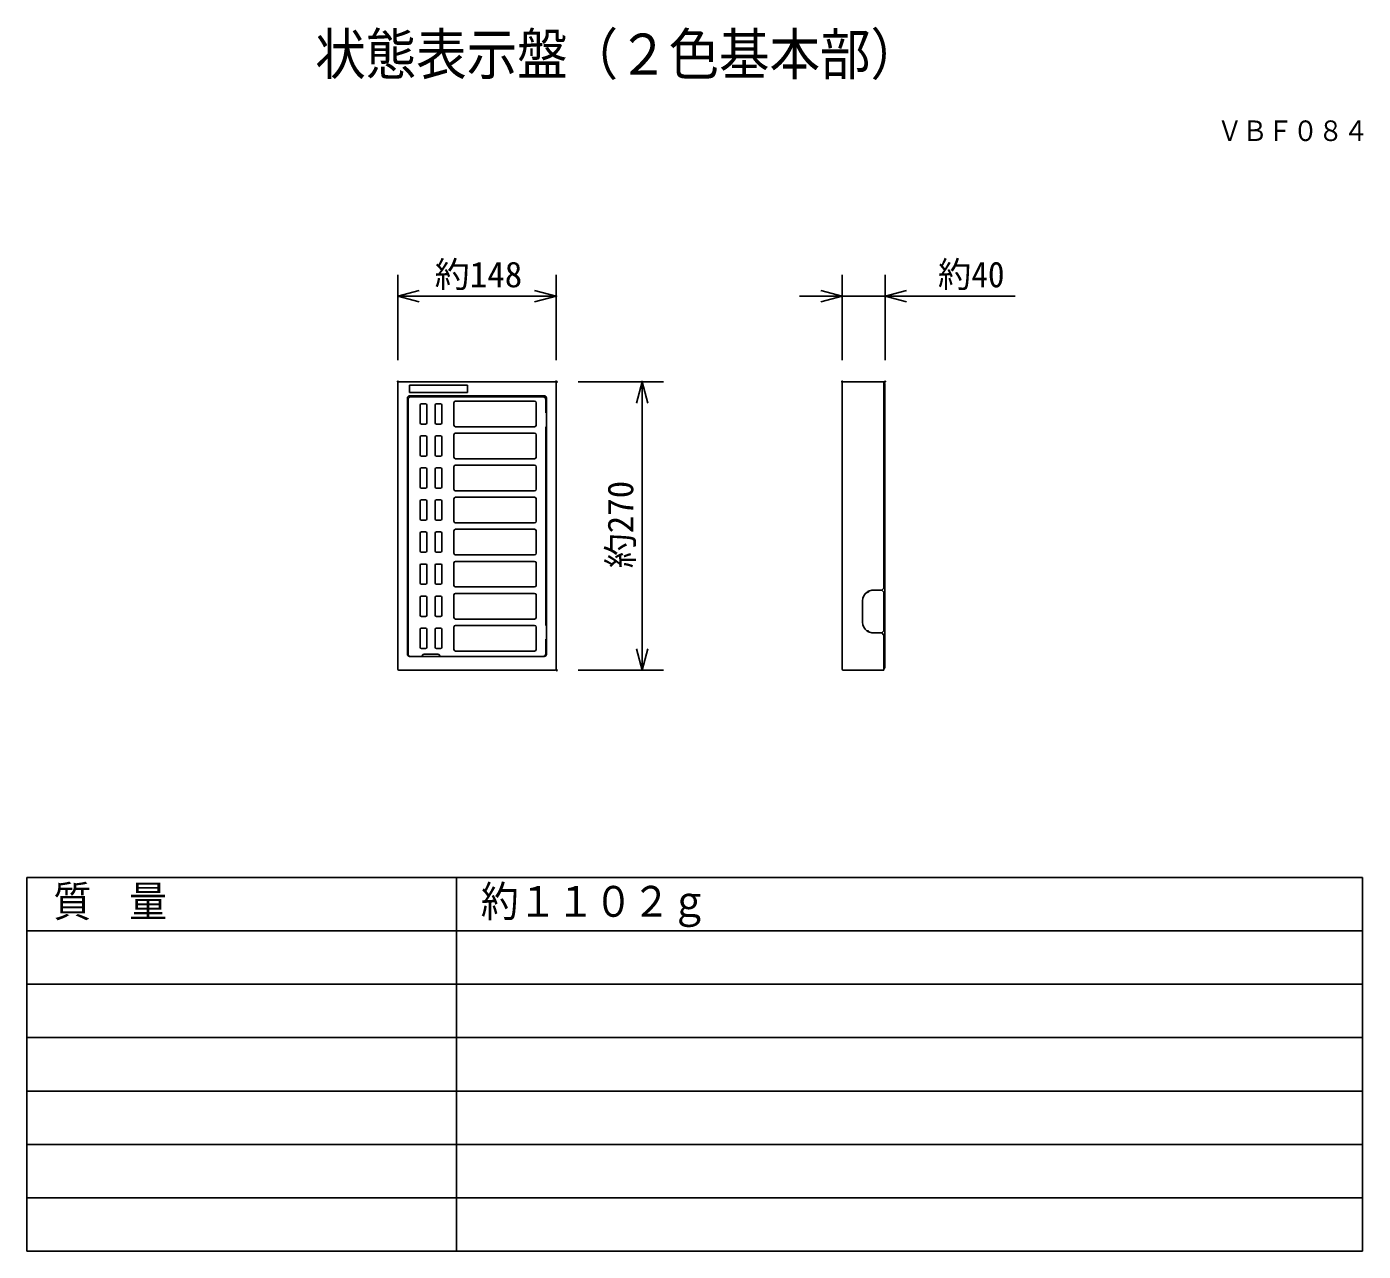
# Model space of a CAD drawing. Units: millimetres, scale not verified. Extents: x -62 to 63, y -57 to 58.
import ezdxf
from ezdxf.enums import TextEntityAlignment as Align

# ---------------------------------------------------------------- set-up
doc = ezdxf.new("R2010")
doc.units = ezdxf.units.MM
doc.header["$LTSCALE"] = 0.191441
doc.header["$PDMODE"] = 32
doc.header["$PDSIZE"] = 0.0957
for name, color, linetype in [('0-0_MOJI1', 2, 'Continuous'), ('0-1_GAIKEI', 1, 'Continuous'), ('0-2_TOUROKU', 3, 'Continuous'), ('0-3_WAKU', 7, 'Continuous')]:
    doc.layers.add(name, color=color, linetype=linetype)
doc.styles.add('ＭＳ ゴシック', font='')
doc.styles.get('ＭＳ ゴシック').set_extended_font_data('MS Gothic')

# ---------------------------------------------------------------- blocks, each defined once
blk = doc.blocks.new('_OPEN30')
at = {"layer": '0-2_TOUROKU', "color": 7}
blk.add_line((0, 0), (-1, 0), dxfattribs=at)
blk.add_lwpolyline([(-1, 0.26795), (0, 0), (-1, -0.26795)], dxfattribs=at)

msp = doc.modelspace()

# ---------------------------------------------------------------- linework, layer by layer
at = {"layer": '0-1_GAIKEI', "color": 3}
for p, q in [((13.8091, 26.5447), (13.8091, 34.5447)), ((17.8297, 26.5447), (17.8297, 34.5447)), ((11.8091, 32.5447), (9.8091, 32.5447)), ((13.8091, 32.5447), (17.8297, 32.5447)), ((19.8297, 32.5447), (29.9963, 32.5447))]:
    msp.add_line(p, q, dxfattribs=at)
at = {"layer": '0-1_GAIKEI', "color": 7}
for p, q in [((-27.7668, 24.4233), (-27.7668, -2.3767)), ((-13.0668, 24.5233), (-27.6668, 24.5233)), ((-12.9668, -2.3767), (-12.9668, 24.4233)), ((13.8091, 24.4233), (13.8091, -2.3767)), ((17.7091, 24.5233), (13.9091, 24.5233)), ((17.7091, 5.2233), (17.7091, 24.5233)), ((17.5091, 5.0233), (17.7091, 5.2233)), ((17.7091, 4.8233), (17.5091, 5.0233)), ((17.7091, 1.2233), (17.7091, 4.8233)), ((17.7091, -2.4767), (17.7091, 0.8233)), ((-27.6668, -2.4767), (-13.0668, -2.4767)), ((13.9091, -2.4767), (17.7091, -2.4767))]:
    msp.add_line(p, q, dxfattribs=at)
at = {"layer": '0-1_GAIKEI'}
for p, q in [((-26.6668, 24.2233), (-21.2668, 24.2233)), ((-26.6668, 23.5233), (-26.6668, 24.2233)), ((-21.2668, 24.2233), (-21.2668, 23.5233)), ((-26.8668, 23.0233), (-26.8668, -0.9767)), ((-26.8668, 23.0233), (-26.8668, -0.9767)), ((-26.8168, -0.9267), (-26.8168, 22.8733)), ((-21.2668, 23.5233), (-26.6668, 23.5233)), ((-14.0668, 23.2233), (-26.6668, 23.2233)), ((-14.0668, 23.2233), (-26.6668, 23.2233)), ((-14.1668, 23.1233), (-26.5668, 23.1233)), ((-22.5168, 22.5733), (-22.5168, 20.4733)), ((-14.9668, 22.7233), (-22.3668, 22.7233)), ((-14.8168, 20.4733), (-14.8168, 22.5733)), ((-13.9168, 22.8733), (-13.9168, 21.6233)), ((17.8091, -1.6067), (17.8091, 23.7233)), ((-25.6668, 20.6733), (-25.6668, 22.3733)), ((-25.1668, 22.4733), (-25.5668, 22.4733)), ((-25.0668, 20.6733), (-25.0668, 22.3733)), ((-24.2668, 20.6733), (-24.2668, 22.3733)), ((-23.7668, 22.4733), (-24.1668, 22.4733)), ((-23.6668, 20.6733), (-23.6668, 22.3733)), ((-13.8668, 20.3233), (-13.8668, 21.6233)), ((-25.1668, 20.5733), (-25.5668, 20.5733)), ((-23.7668, 20.5733), (-24.1668, 20.5733)), ((-22.3668, 20.3233), (-14.9668, 20.3233)), ((-13.9168, 20.3233), (-13.9168, 1.7233)), ((-13.8668, 20.3233), (-13.9168, 20.3233)), ((-13.8668, 1.7233), (-13.8668, 20.3233)), ((-25.6668, 17.6733), (-25.6668, 19.3733)), ((-25.1668, 19.4733), (-25.5668, 19.4733)), ((-25.0668, 17.6733), (-25.0668, 19.3733)), ((-24.2668, 17.6733), (-24.2668, 19.3733)), ((-23.7668, 19.4733), (-24.1668, 19.4733)), ((-23.6668, 17.6733), (-23.6668, 19.3733)), ((-22.5168, 19.5733), (-22.5168, 17.4733)), ((-14.9668, 19.7233), (-22.3668, 19.7233)), ((-14.8168, 17.4733), (-14.8168, 19.5733)), ((-25.1668, 17.5733), (-25.5668, 17.5733)), ((-23.7668, 17.5733), (-24.1668, 17.5733)), ((-25.6668, 14.6733), (-25.6668, 16.3733)), ((-25.1668, 16.4733), (-25.5668, 16.4733)), ((-25.0668, 14.6733), (-25.0668, 16.3733)), ((-24.2668, 14.6733), (-24.2668, 16.3733)), ((-23.7668, 16.4733), (-24.1668, 16.4733)), ((-23.6668, 14.6733), (-23.6668, 16.3733)), ((-22.5168, 16.5733), (-22.5168, 14.4733)), ((-22.3668, 17.3233), (-14.9668, 17.3233)), ((-14.9668, 16.7233), (-22.3668, 16.7233)), ((-14.8168, 14.4733), (-14.8168, 16.5733)), ((-25.1668, 14.5733), (-25.5668, 14.5733)), ((-23.7668, 14.5733), (-24.1668, 14.5733)), ((-22.3668, 14.3233), (-14.9668, 14.3233)), ((-25.6668, 11.6733), (-25.6668, 13.3733)), ((-25.1668, 13.4733), (-25.5668, 13.4733)), ((-25.0668, 11.6733), (-25.0668, 13.3733)), ((-24.2668, 11.6733), (-24.2668, 13.3733)), ((-23.7668, 13.4733), (-24.1668, 13.4733)), ((-23.6668, 11.6733), (-23.6668, 13.3733)), ((-22.5168, 13.5733), (-22.5168, 11.4733)), ((-14.9668, 13.7233), (-22.3668, 13.7233)), ((-14.8168, 11.4733), (-14.8168, 13.5733)), ((-25.1668, 11.5733), (-25.5668, 11.5733)), ((-23.7668, 11.5733), (-24.1668, 11.5733)), ((-22.3668, 11.3233), (-14.9668, 11.3233)), ((-25.6668, 8.6733), (-25.6668, 10.3733)), ((-25.1668, 10.4733), (-25.5668, 10.4733)), ((-25.0668, 8.6733), (-25.0668, 10.3733)), ((-24.2668, 8.6733), (-24.2668, 10.3733)), ((-23.7668, 10.4733), (-24.1668, 10.4733)), ((-23.6668, 8.6733), (-23.6668, 10.3733)), ((-22.5168, 10.5733), (-22.5168, 8.4733)), ((-14.9668, 10.7233), (-22.3668, 10.7233)), ((-14.8168, 8.4733), (-14.8168, 10.5733)), ((-25.1668, 8.5733), (-25.5668, 8.5733)), ((-23.7668, 8.5733), (-24.1668, 8.5733)), ((-22.5168, 7.5733), (-22.5168, 5.4733)), ((-22.3668, 8.3233), (-14.9668, 8.3233)), ((-14.9668, 7.7233), (-22.3668, 7.7233)), ((-14.8168, 5.4733), (-14.8168, 7.5733)), ((-25.6668, 5.6733), (-25.6668, 7.3733)), ((-25.1668, 7.4733), (-25.5668, 7.4733)), ((-25.0668, 5.6733), (-25.0668, 7.3733)), ((-24.2668, 5.6733), (-24.2668, 7.3733)), ((-23.7668, 7.4733), (-24.1668, 7.4733)), ((-23.6668, 5.6733), (-23.6668, 7.3733)), ((-25.1668, 5.5733), (-25.5668, 5.5733)), ((-23.7668, 5.5733), (-24.1668, 5.5733)), ((-22.3668, 5.3233), (-14.9668, 5.3233)), ((16.7091, 5.0233), (17.5091, 5.0233)), ((-25.6668, 2.6733), (-25.6668, 4.3733)), ((-25.1668, 4.4733), (-25.5668, 4.4733)), ((-25.0668, 2.6733), (-25.0668, 4.3733)), ((-24.2668, 2.6733), (-24.2668, 4.3733)), ((-23.7668, 4.4733), (-24.1668, 4.4733)), ((-23.6668, 2.6733), (-23.6668, 4.3733)), ((-22.5168, 4.5733), (-22.5168, 2.4733)), ((-14.9668, 4.7233), (-22.3668, 4.7233)), ((-14.8168, 2.4733), (-14.8168, 4.5733)), ((15.7091, 4.0233), (15.7091, 3.0233)), ((-25.1668, 2.5733), (-25.5668, 2.5733)), ((-23.7668, 2.5733), (-24.1668, 2.5733)), ((15.7091, 3.0233), (15.7091, 2.0233)), ((-25.6668, -0.3267), (-25.6668, 1.3733)), ((-25.1668, 1.4733), (-25.5668, 1.4733)), ((-25.0668, -0.3267), (-25.0668, 1.3733)), ((-24.2668, -0.3267), (-24.2668, 1.3733)), ((-23.7668, 1.4733), (-24.1668, 1.4733)), ((-23.6668, -0.3267), (-23.6668, 1.3733)), ((-22.5168, 1.5733), (-22.5168, -0.5267)), ((-22.3668, 2.3233), (-14.9668, 2.3233)), ((-14.9668, 1.7233), (-22.3668, 1.7233)), ((-14.8168, -0.5267), (-14.8168, 1.5733)), ((-13.9168, 1.7233), (-13.8668, 1.7233)), ((-13.9168, 0.4233), (-13.9168, -0.9267)), ((-13.8668, 0.4233), (-13.9168, 0.4233)), ((16.7091, 1.0233), (17.5091, 1.0233)), ((-26.6668, -1.1767), (-14.0668, -1.1767)), ((-26.6668, -1.1767), (-14.0668, -1.1767)), ((-26.5668, -1.1767), (-25.5668, -1.1767)), ((-25.1668, -0.4267), (-25.5668, -0.4267)), ((-25.3668, -0.9767), (-25.5668, -1.1767)), ((-23.9668, -0.9767), (-25.3668, -0.9767)), ((-23.7668, -0.4267), (-24.1668, -0.4267)), ((-23.7668, -1.1767), (-23.9668, -0.9767)), ((-23.7668, -1.1767), (-14.1668, -1.1767)), ((-22.3668, -0.6767), (-14.9668, -0.6767)), ((17.7091, -1.6067), (17.8091, -1.6067)), ((17.8091, -1.6067), (17.8091, -2.2067))]:
    msp.add_line(p, q, dxfattribs=at)
for points in [[(17.8091, 24.3233), (17.8091, 23.7233), (17.7091, 23.7233)], [(-13.9168, 21.6233), (-13.8668, 21.6233), (-13.8668, 23.0233)], [(-13.8668, -0.9767), (-13.8668, 0.4233), (-13.8668, 1.7233)]]:
    msp.add_lwpolyline(points, dxfattribs=at)
at = {"layer": '0-1_GAIKEI', "color": 7}
msp.add_lwpolyline([(17.7091, 1.2233), (17.5091, 1.0233), (17.7091, 0.8233)], dxfattribs=at)
for centre, start, end in [((-27.6668, 24.4233), 90, 180), ((-13.0668, 24.4233), 0, 90), ((13.9091, 24.4233), 90, 180), ((-27.6668, -2.3767), 180, 270), ((-13.0668, -2.3767), 270, 0), ((13.9091, -2.3767), 180, 270)]:
    msp.add_arc(centre, 0.1, start, end, dxfattribs=at)
at = {"layer": '0-1_GAIKEI'}
for centre, radius, start, end in [((17.7091, 24.3233), 0.1, 0, 90), ((-26.6668, 23.0233), 0.2, 90, 180), ((-26.6668, 23.0233), 0.2, 90, 180), ((-26.5668, 22.8733), 0.25, 90, 180), ((-22.3668, 22.5733), 0.15, 90, 180), ((-14.9668, 22.5733), 0.15, 0, 90), ((-14.1668, 22.8733), 0.25, 0, 90), ((-14.0668, 23.0233), 0.2, 0, 90), ((-14.0668, 23.0233), 0.2, 0, 90), ((-25.5668, 22.3733), 0.1, 90, 180), ((-25.1668, 22.3733), 0.1, 0, 90), ((-24.1668, 22.3733), 0.1, 90, 180), ((-23.7668, 22.3733), 0.1, 0, 90), ((-25.5668, 20.6733), 0.1, 180, 270), ((-25.1668, 20.6733), 0.1, 270, 0), ((-24.1668, 20.6733), 0.1, 180, 270), ((-23.7668, 20.6733), 0.1, 270, 0), ((-22.3668, 20.4733), 0.15, 180, 270), ((-14.9668, 20.4733), 0.15, 270, 0), ((-25.5668, 19.3733), 0.1, 90, 180), ((-25.1668, 19.3733), 0.1, 0, 90), ((-24.1668, 19.3733), 0.1, 90, 180), ((-23.7668, 19.3733), 0.1, 0, 90), ((-22.3668, 19.5733), 0.15, 90, 180), ((-14.9668, 19.5733), 0.15, 0, 90), ((-25.5668, 17.6733), 0.1, 180, 270), ((-25.1668, 17.6733), 0.1, 270, 0), ((-24.1668, 17.6733), 0.1, 180, 270), ((-23.7668, 17.6733), 0.1, 270, 0), ((-25.5668, 16.3733), 0.1, 90, 180), ((-25.1668, 16.3733), 0.1, 0, 90), ((-24.1668, 16.3733), 0.1, 90, 180), ((-23.7668, 16.3733), 0.1, 0, 90), ((-22.3668, 17.4733), 0.15, 180, 270), ((-22.3668, 16.5733), 0.15, 90, 180), ((-14.9668, 17.4733), 0.15, 270, 0), ((-14.9668, 16.5733), 0.15, 0, 90), ((-25.5668, 14.6733), 0.1, 180, 270), ((-25.1668, 14.6733), 0.1, 270, 0), ((-24.1668, 14.6733), 0.1, 180, 270), ((-23.7668, 14.6733), 0.1, 270, 0), ((-22.3668, 14.4733), 0.15, 180, 270), ((-14.9668, 14.4733), 0.15, 270, 0), ((-25.5668, 13.3733), 0.1, 90, 180), ((-25.1668, 13.3733), 0.1, 0, 90), ((-24.1668, 13.3733), 0.1, 90, 180), ((-23.7668, 13.3733), 0.1, 0, 90), ((-22.3668, 13.5733), 0.15, 90, 180), ((-14.9668, 13.5733), 0.15, 0, 90), ((-25.5668, 11.6733), 0.1, 180, 270), ((-25.1668, 11.6733), 0.1, 270, 0), ((-24.1668, 11.6733), 0.1, 180, 270), ((-23.7668, 11.6733), 0.1, 270, 0), ((-22.3668, 11.4733), 0.15, 180, 270), ((-14.9668, 11.4733), 0.15, 270, 0), ((-25.5668, 10.3733), 0.1, 90, 180), ((-25.1668, 10.3733), 0.1, 0, 90), ((-24.1668, 10.3733), 0.1, 90, 180), ((-23.7668, 10.3733), 0.1, 0, 90), ((-22.3668, 10.5733), 0.15, 90, 180), ((-14.9668, 10.5733), 0.15, 0, 90), ((-25.5668, 8.6733), 0.1, 180, 270), ((-25.1668, 8.6733), 0.1, 270, 0), ((-24.1668, 8.6733), 0.1, 180, 270), ((-23.7668, 8.6733), 0.1, 270, 0), ((-22.3668, 8.4733), 0.15, 180, 270), ((-22.3668, 7.5733), 0.15, 90, 180), ((-14.9668, 8.4733), 0.15, 270, 0), ((-14.9668, 7.5733), 0.15, 0, 90), ((-25.5668, 7.3733), 0.1, 90, 180), ((-25.1668, 7.3733), 0.1, 0, 90), ((-24.1668, 7.3733), 0.1, 90, 180), ((-23.7668, 7.3733), 0.1, 0, 90), ((-25.5668, 5.6733), 0.1, 180, 270), ((-25.1668, 5.6733), 0.1, 270, 0), ((-24.1668, 5.6733), 0.1, 180, 270), ((-23.7668, 5.6733), 0.1, 270, 0), ((-22.3668, 5.4733), 0.15, 180, 270), ((-14.9668, 5.4733), 0.15, 270, 0), ((16.7091, 4.0233), 1, 90, 115.69878), ((-25.5668, 4.3733), 0.1, 90, 180), ((-25.1668, 4.3733), 0.1, 0, 90), ((-24.1668, 4.3733), 0.1, 90, 180), ((-23.7668, 4.3733), 0.1, 0, 90), ((-22.3668, 4.5733), 0.15, 90, 180), ((-14.9668, 4.5733), 0.15, 0, 90), ((16.7091, 4.0233), 1, 124.30122, 180), ((16.2105, 4.8869), 0.075, 210, 30), ((16.7091, 4.0233), 1, 115.69878, 124.30122), ((-25.5668, 2.6733), 0.1, 180, 270), ((-25.1668, 2.6733), 0.1, 270, 0), ((-24.1668, 2.6733), 0.1, 180, 270), ((-23.7668, 2.6733), 0.1, 270, 0), ((-25.5668, 1.3733), 0.1, 90, 180), ((-25.1668, 1.3733), 0.1, 0, 90), ((-24.1668, 1.3733), 0.1, 90, 180), ((-23.7668, 1.3733), 0.1, 0, 90), ((-22.3668, 2.4733), 0.15, 180, 270), ((-22.3668, 1.5733), 0.15, 90, 180), ((-14.9668, 2.4733), 0.15, 270, 0), ((-14.9668, 1.5733), 0.15, 0, 90), ((16.7091, 2.0233), 1, 180, 235.69878), ((16.2105, 1.1597), 0.075, 330, 150), ((16.7091, 2.0233), 1, 235.69878, 244.30122), ((16.7091, 2.0233), 1, 244.30122, 270), ((-26.6668, -0.9767), 0.2, 180, 270), ((-26.6668, -0.9767), 0.2, 180, 270), ((-26.5668, -0.9267), 0.25, 180, 270), ((-25.5668, -0.3267), 0.1, 180, 270), ((-25.1668, -0.3267), 0.1, 270, 0), ((-24.1668, -0.3267), 0.1, 180, 270), ((-23.7668, -0.3267), 0.1, 270, 0), ((-22.3668, -0.5267), 0.15, 180, 270), ((-14.9668, -0.5267), 0.15, 270, 0), ((-14.1668, -0.9267), 0.25, 270, 0), ((-14.0668, -0.9767), 0.2, 270, 0), ((-14.0668, -0.9767), 0.2, 270, 0), ((17.7091, -2.2067), 0.1, 270, 0)]:
    msp.add_arc(centre, radius, start, end, dxfattribs=at)
at = {"layer": '0-2_TOUROKU'}
for p, q in [((-27.7668, 26.5447), (-27.7668, 34.5447)), ((-12.9668, 26.5447), (-12.9668, 34.5447)), ((-25.7668, 32.5447), (-14.9668, 32.5447)), ((-10.909, 24.5233), (-2.909, 24.5233)), ((-4.909, -0.4767), (-4.909, 22.5233)), ((-10.909, -2.4767), (-2.909, -2.4767))]:
    msp.add_line(p, q, dxfattribs=at)
at = {"layer": '0-2_TOUROKU', "color": 7}
for p in [(17.8297, 32.5447), (13.8091, 24.5447), (17.8297, 24.5447)]:
    msp.add_point(p, dxfattribs=at)
at = {"layer": '0-3_WAKU', "color": 4}
for p, q in [((62.5, -21.858), (-62.5, -21.858)), ((-62.5, -21.858), (-62.5, -56.858)), ((-22.2944, -56.858), (-22.2944, -21.858)), ((62.5, -56.858), (62.5, -21.858)), ((-62.5, -56.858), (62.5, -56.858))]:
    msp.add_line(p, q, dxfattribs=at)
at = {"layer": '0-3_WAKU', "color": 1}
for p, q in [((62.5, -26.858), (-62.5, -26.858)), ((62.5, -31.858), (-62.5, -31.858)), ((62.5, -36.858), (-62.5, -36.858)), ((62.5, -41.858), (-62.5, -41.858)), ((62.5, -46.858), (-62.5, -46.858)), ((62.5, -51.858), (-62.5, -51.858))]:
    msp.add_line(p, q, dxfattribs=at)
at = {"layer": '0-3_WAKU'}
for p in [(-12.9668, 32.5447), (-27.7668, 24.5447), (-12.9668, 24.5447), (-12.909, 24.5233), (-4.909, 24.5233), (-12.909, -2.4767)]:
    msp.add_point(p, dxfattribs=at)

# ---------------------------------------------------------------- block references
at = {"layer": '0-1_GAIKEI', "xscale": 2, "yscale": 2}
msp.add_blockref('_OPEN30', (13.8091, 32.5447), dxfattribs=at)
at = {"layer": '0-1_GAIKEI', "xscale": 2, "yscale": 2, "rotation": 180}
msp.add_blockref('_OPEN30', (17.8297, 32.5447), dxfattribs=at)
at = {"layer": '0-2_TOUROKU', "xscale": 2, "yscale": 2}
for p, rotation in [((-27.7668, 32.5447), 180), ((-4.909, 24.5233), 90), ((-4.909, -2.4767), 270)]:
    msp.add_blockref('_OPEN30', p, dxfattribs=dict(at, rotation=rotation))
msp.add_blockref('_OPEN30', (-12.9668, 32.5447), dxfattribs=at)

# ---------------------------------------------------------------- texts
at = {"layer": '0-0_MOJI1', "style": 'ＭＳ ゴシック', "width": 0.9}
for s, height, p in [('状態表示盤（２色基本部）', 3.848, (-35.5, 52.1178)), ('質\u3000量', 2.887, (-60, -26.4131)), ('約１１０２ｇ', 2.887, (-20, -26.4131))]:
    msp.add_text(s, height=height, dxfattribs=at).set_placement(p, align=Align.BOTTOM_LEFT)
at = {"layer": '0-1_GAIKEI', "color": 3, "style": 'ＭＳ ゴシック', "width": 0.95}
msp.add_text('約40', height=2.406, dxfattribs=at).set_placement((22.7798, 32.6542), align=Align.BOTTOM_LEFT)
at = {"layer": '0-2_TOUROKU', "color": 1, "style": 'ＭＳ ゴシック', "width": 0.9}
msp.add_text('ＶＢＦ０８４', height=1.924, dxfattribs=at).set_placement((48.8999, 46.4879), align=Align.BOTTOM_LEFT)
at = {"layer": '0-2_TOUROKU', "style": 'ＭＳ ゴシック'}
msp.add_text('約148', height=2.406, dxfattribs=at).set_placement((-24.3202, 32.6542), align=Align.BOTTOM_LEFT)
msp.add_text('約270', height=2.406, rotation=90, dxfattribs=at).set_placement((-5.0186, 7.0699), align=Align.BOTTOM_LEFT)

doc.saveas('drawing.dxf')
